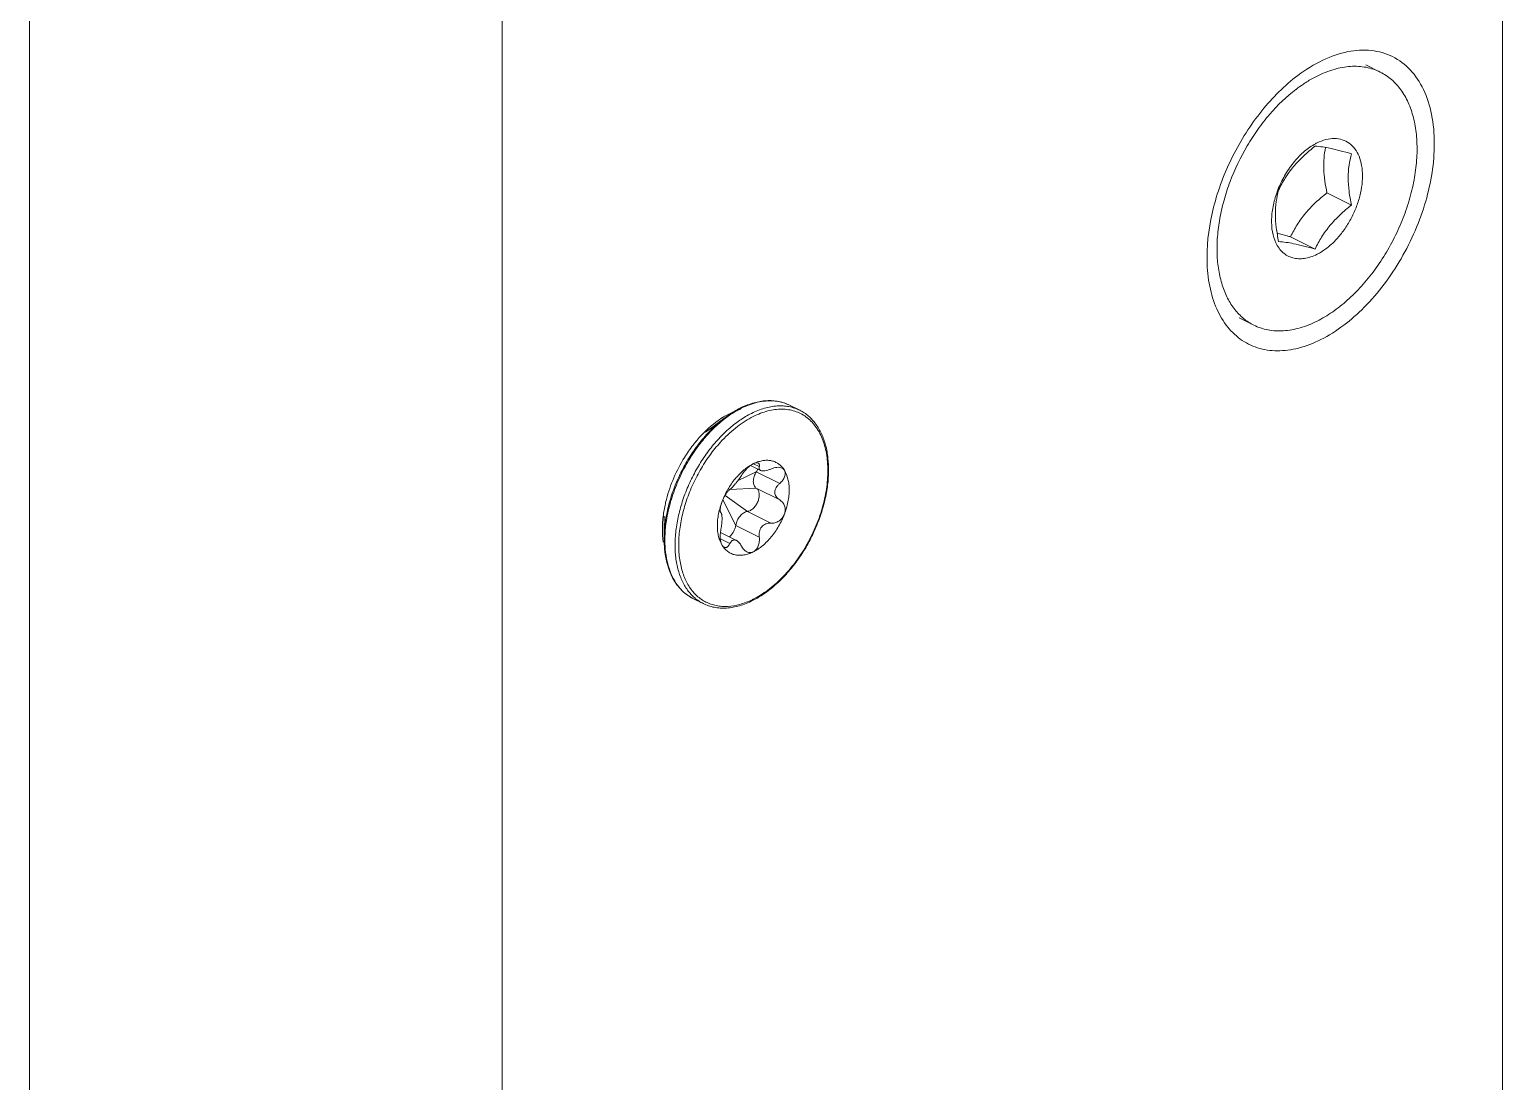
# Model space of a CAD drawing. Header units: millimetres. Extents: x 0 to 2524, y 0 to 1785.
# Drawn here: x 2176.81 to 2222.63, y 656.72 to 689.44 of the extents above; entities that cross this region are included whole.
import ezdxf

# ---------------------------------------------------------------- set-up
doc = ezdxf.new("R2010")
doc.units = ezdxf.units.MM
doc.header["$LTSCALE"] = 0.1
doc.layers.get('0').update_dxf_attribs({"lineweight": 13})

msp = doc.modelspace()

# ---------------------------------------------------------------- linework, layer by layer
for p, q in [((2222.63, 616.907), (2222.63, 759.581)), ((2176.809, 752.188), (2176.809, 606.978)), ((2191.517, 608.949), (2191.517, 744.834)), ((2218.827, 688.115), (2218.375, 688.341)), ((2217.929, 683.976), (2217.168, 684.357)), ((2216.798, 682.611), (2216.036, 682.991)), ((2214.892, 680.244), (2214.439, 680.47)), ((2200.77, 677.596), (2200.454, 677.754)), ((2198.439, 677.364), (2197.84, 676.915)), ((2199.242, 675.88), (2199.55, 675.726)), ((2199.329, 675.933), (2199.508, 675.843)), ((2198.851, 675.415), (2199.417, 675.685)), ((2200.146, 675.321), (2199.417, 675.685)), ((2198.447, 674.951), (2199.141, 674.45)), ((2198.598, 675.133), (2199.417, 675.174)), ((2200.146, 674.81), (2199.417, 675.174)), ((2198.375, 674.809), (2198.779, 674.014)), ((2196.552, 673.589), (2196.552, 674.305)), ((2199.87, 674.086), (2199.141, 674.45)), ((2198.3, 673.596), (2198.595, 673.448)), ((2198.303, 673.796), (2198.803, 673.546)), ((2199.508, 673.65), (2198.779, 674.014)), ((2197.764, 671.586), (2197.448, 671.744))]:
    msp.add_line(p, q)
for centre, radius, start, end in [((2218.96, 683.972), 4.537, 123.7855, 127.3762), ((2217.622, 684.39), 1.702, 116.6099, 120.0733), ((2218.609, 683.298), 3.183, 158.6971, 159.1186), ((2199.851, 676.432), 1.46, 85.9907, 86.691), ((2199.885, 676.617), 1.271, 63.4489, 74.9637), ((2200.654, 674.413), 3.69, 126.8862, 130.7289), ((2200.72, 674.373), 3.738, 127.278, 130.7199), ((2199.768, 675.149), 2.625, 119.4819, 120.5487), ((2200.121, 675.25), 2.696, 115.863, 116.566), ((2200.17, 675.221), 2.725, 116.5659, 117.1697), ((2200.62, 674.084), 3.993, 134.3229, 140.4464), ((2201.198, 673.85), 4.447, 135.5177, 136.653), ((2201.012, 674.037), 4.184, 131.5853, 135.5612), ((2200.805, 674.232), 3.925, 130.6844, 131.2427), ((2200.865, 674.202), 3.962, 130.6846, 131.5717), ((2200.868, 673.873), 4.318, 140.3736, 142.3124), ((2201.566, 673.639), 4.409, 136.6491, 136.8567), ((2198.863, 676.027), 0.651, 328.357, 336.8503), ((2199.116, 673.855), 2.62, 186.2891, 187.9657), ((2199.405, 673.668), 1.11, 168.1543, 173.3631), ((2198.155, 674.059), 2.612, 295.7587, 296.5663), ((2198.074, 674.137), 2.748, 296.5666, 297.3727)]:
    msp.add_arc(centre, radius, start, end)
for points, knots in [([(2216.266, 688.012), (2216.509, 688.194), (2217.002, 688.502), (2217.784, 688.78), (2218.539, 688.829), (2219.228, 688.634), (2219.798, 688.2), (2220.212, 687.565), (2220.459, 686.774), (2220.508, 686.195), (2220.508, 685.891)], [0, 0, 0, 0, 0.144868, 0.27479, 0.391423, 0.500002, 0.608586, 0.725188, 0.855179, 1, 1, 1, 1]), ([(2218.827, 688.115), (2218.759, 688.149), (2218.615, 688.209), (2218.308, 688.289), (2217.89, 688.31), (2217.369, 688.212), (2217.03, 688.075), (2216.86, 687.99)], [0, 0, 0, 0, 0.113085, 0.227531, 0.464959, 0.720934, 1, 1, 1, 1]), ([(2213.437, 682.355), (2213.437, 682.878), (2213.595, 683.966), (2214.183, 685.518), (2215.072, 686.919), (2215.847, 687.698), (2216.266, 688.012)], [0, 0, 0, 0, 0.240952, 0.499994, 0.759072, 1, 1, 1, 1]), ([(2216.437, 687.743), (2216.471, 687.766), (2216.609, 687.855), (2216.751, 687.936), (2216.86, 687.99)], [0, 0, 0, 0, 0.256157, 1, 1, 1, 1]), ([(2216.86, 680.369), (2217.025, 680.451), (2217.353, 680.649), (2217.816, 681.016), (2218.257, 681.457), (2218.665, 681.96), (2219.031, 682.515), (2219.347, 683.109), (2219.605, 683.727), (2219.799, 684.356), (2219.926, 684.981), (2219.981, 685.588), (2219.963, 686.162), (2219.873, 686.692), (2219.712, 687.164), (2219.483, 687.568), (2219.188, 687.894), (2218.951, 688.053), (2218.827, 688.115)], [0, 0, 0, 0, 0.05982, 0.123742, 0.191197, 0.261436, 0.333522, 0.406431, 0.479094, 0.550455, 0.619524, 0.685439, 0.747526, 0.805374, 0.85892, 0.908539, 0.95511, 1, 1, 1, 1]), ([(2214.892, 680.244), (2214.779, 680.3), (2214.562, 680.443), (2214.286, 680.729), (2214.063, 681.083), (2213.897, 681.496), (2213.789, 681.96), (2213.741, 682.467), (2213.754, 683.007), (2213.827, 683.569), (2213.959, 684.142), (2214.212, 684.911), (2214.567, 685.651), (2215.01, 686.334), (2215.49, 686.946), (2215.907, 687.35), (2216.205, 687.577)], [0, 0, 0, 0, 0.044742, 0.090894, 0.139642, 0.191811, 0.247835, 0.307793, 0.37147, 0.43842, 0.508018, 0.57951, 0.724651, 0.79666, 0.867093, 1, 1, 1, 1]), ([(2216.86, 685.911), (2216.948, 685.955), (2217.124, 686.024), (2217.394, 686.063), (2217.647, 686.026), (2217.87, 685.913), (2218.05, 685.731), (2218.18, 685.491), (2218.258, 685.203), (2218.283, 684.877), (2218.254, 684.527), (2218.173, 684.163), (2218.042, 683.801), (2217.867, 683.452), (2217.655, 683.131), (2217.412, 682.849), (2217.148, 682.617), (2216.957, 682.496), (2216.86, 682.447)], [0, 0, 0, 0, 0.057513, 0.109649, 0.157869, 0.204666, 0.252959, 0.305217, 0.362878, 0.426312, 0.495025, 0.567905, 0.643431, 0.719848, 0.795328, 0.868118, 0.936712, 1, 1, 1, 1]), ([(2220.508, 685.891), (2220.508, 685.287), (2220.3, 684.032), (2219.545, 682.288), (2218.436, 680.796), (2217.279, 679.89), (2216.313, 679.51), (2215.637, 679.415), (2215.005, 679.507), (2214.448, 679.788), (2213.998, 680.243), (2213.672, 680.844), (2213.477, 681.565), (2213.437, 682.084), (2213.437, 682.355)], [0, 0, 0, 0, 0.141456, 0.29331, 0.441483, 0.573111, 0.630705, 0.68291, 0.731196, 0.778056, 0.826414, 0.878731, 0.936516, 1, 1, 1, 1]), ([(2215.643, 684.455), (2215.702, 684.605), (2215.841, 684.896), (2216.106, 685.288), (2216.414, 685.618), (2216.649, 685.793), (2216.769, 685.863)], [0, 0, 0, 0, 0.264274, 0.524832, 0.772497, 1, 1, 1, 1]), ([(2215.666, 684.445), (2215.728, 684.573), (2215.867, 684.828), (2216.126, 685.188), (2216.44, 685.518), (2216.676, 685.715), (2216.798, 685.811)], [0, 0, 0, 0, 0.238828, 0.485903, 0.740658, 1, 1, 1, 1]), ([(2216.798, 685.811), (2216.954, 685.801), (2217.215, 685.758), (2217.59, 685.669), (2217.811, 685.609), (2217.929, 685.576)], [0, 0, 0, 0, 0.405706, 0.683587, 1, 1, 1, 1]), ([(2217.124, 685.771), (2217.102, 685.664), (2217.069, 685.441), (2217.062, 685.092), (2217.097, 684.727), (2217.142, 684.481), (2217.168, 684.357)], [0, 0, 0, 0, 0.229743, 0.474013, 0.732073, 1, 1, 1, 1]), ([(2217.929, 685.576), (2217.897, 685.458), (2217.845, 685.21), (2217.818, 684.818), (2217.849, 684.401), (2217.899, 684.119), (2217.929, 683.976)], [0, 0, 0, 0, 0.226709, 0.469137, 0.72839, 1, 1, 1, 1]), ([(2215.58, 682.802), (2215.529, 682.91), (2215.456, 683.157), (2215.434, 683.559), (2215.492, 683.995), (2215.579, 684.287), (2215.635, 684.433)], [0, 0, 0, 0, 0.214292, 0.45515, 0.719428, 1, 1, 1, 1]), ([(2215.666, 682.845), (2215.636, 682.988), (2215.586, 683.27), (2215.556, 683.686), (2215.582, 684.079), (2215.635, 684.327), (2215.666, 684.445)], [0, 0, 0, 0, 0.27161, 0.530864, 0.773291, 1, 1, 1, 1]), ([(2217.168, 684.357), (2217.046, 684.262), (2216.811, 684.064), (2216.496, 683.735), (2216.237, 683.375), (2216.099, 683.119), (2216.036, 682.991)], [0, 0, 0, 0, 0.25934, 0.514098, 0.761174, 1, 1, 1, 1]), ([(2217.929, 683.976), (2217.807, 683.881), (2217.572, 683.684), (2217.257, 683.354), (2216.998, 682.994), (2216.86, 682.739), (2216.798, 682.611)], [0, 0, 0, 0, 0.259343, 0.514097, 0.761172, 1, 1, 1, 1]), ([(2216.86, 682.447), (2216.795, 682.415), (2216.667, 682.361), (2216.47, 682.314), (2216.281, 682.303), (2216.102, 682.331), (2215.938, 682.397), (2215.793, 682.5), (2215.67, 682.637), (2215.607, 682.745), (2215.58, 682.802)], [0, 0, 0, 0, 0.143544, 0.27724, 0.402179, 0.520759, 0.636199, 0.752235, 0.872513, 1, 1, 1, 1]), ([(2216.036, 682.991), (2216, 683.001), (2215.861, 683.04), (2215.721, 683.077), (2215.617, 683.102)], [0, 0, 0, 0, 0.260801, 1, 1, 1, 1]), ([(2216.798, 682.611), (2216.68, 682.643), (2216.459, 682.703), (2216.084, 682.793), (2215.822, 682.835), (2215.666, 682.845)], [0, 0, 0, 0, 0.316413, 0.594294, 1, 1, 1, 1]), ([(2216.86, 680.369), (2216.69, 680.284), (2216.35, 680.147), (2215.83, 680.049), (2215.411, 680.07), (2215.104, 680.15), (2214.961, 680.21), (2214.892, 680.244)], [0, 0, 0, 0, 0.279066, 0.535041, 0.772469, 0.886915, 1, 1, 1, 1]), ([(2198.945, 677.676), (2199.074, 677.738), (2199.333, 677.839), (2199.67, 677.899), (2199.928, 677.898), (2200.112, 677.874), (2200.289, 677.828), (2200.4, 677.781), (2200.454, 677.754)], [0, 0, 0, 0, 0.275181, 0.529941, 0.651204, 0.769306, 0.885212, 1, 1, 1, 1]), ([(2199.936, 677.89), (2199.857, 677.894), (2199.695, 677.89), (2199.449, 677.849), (2199.198, 677.772), (2199.033, 677.7), (2198.951, 677.659)], [0, 0, 0, 0, 0.231116, 0.473754, 0.729768, 1, 1, 1, 1]), ([(2200.77, 677.596), (2200.717, 677.623), (2200.607, 677.668), (2200.434, 677.713), (2200.251, 677.736), (2199.994, 677.734), (2199.656, 677.671), (2199.397, 677.566), (2199.267, 677.501)], [0, 0, 0, 0, 0.113031, 0.227421, 0.344445, 0.46522, 0.721049, 1, 1, 1, 1]), ([(2200.215, 677.845), (2200.194, 677.851), (2200.108, 677.871), (2200.02, 677.884), (2199.954, 677.888)], [0, 0, 0, 0, 0.24695, 1, 1, 1, 1]), ([(2199.267, 677.501), (2199.141, 677.438), (2198.89, 677.287), (2198.537, 677.007), (2198.2, 676.67), (2197.888, 676.286), (2197.609, 675.862), (2197.368, 675.409), (2197.171, 674.936), (2197.022, 674.456), (2196.926, 673.979), (2196.884, 673.516), (2196.897, 673.077), (2196.966, 672.673), (2197.088, 672.312), (2197.237, 672.05), (2197.381, 671.874), (2197.498, 671.76), (2197.625, 671.663), (2197.717, 671.609), (2197.764, 671.586)], [0, 0, 0, 0, 0.059816, 0.123718, 0.191167, 0.261393, 0.333467, 0.406364, 0.479015, 0.550364, 0.619422, 0.685326, 0.747403, 0.805241, 0.858779, 0.90839, 0.932015, 0.955031, 0.977624, 1, 1, 1, 1]), ([(2198.17, 677.233), (2198.14, 677.211), (2198.023, 677.119), (2197.911, 677.02), (2197.83, 676.941)], [0, 0, 0, 0, 0.244204, 1, 1, 1, 1]), ([(2198.434, 677.41), (2198.411, 677.396), (2198.321, 677.341), (2198.234, 677.281), (2198.17, 677.233)], [0, 0, 0, 0, 0.244766, 1, 1, 1, 1]), ([(2199.324, 677.403), (2199.15, 677.316), (2198.806, 677.095), (2198.505, 676.819), (2198.36, 676.665)], [0, 0, 0, 0, 0.478577, 1, 1, 1, 1]), ([(2198.439, 677.364), (2198.478, 677.393), (2198.63, 677.503), (2198.791, 677.599), (2198.915, 677.661)], [0, 0, 0, 0, 0.258152, 1, 1, 1, 1]), ([(2198.925, 677.646), (2198.885, 677.625), (2198.723, 677.537), (2198.568, 677.433), (2198.456, 677.348)], [0, 0, 0, 0, 0.241589, 1, 1, 1, 1]), ([(2198.933, 677.631), (2198.895, 677.62), (2198.737, 677.568), (2198.586, 677.496), (2198.476, 677.434)], [0, 0, 0, 0, 0.239926, 1, 1, 1, 1]), ([(2199.324, 671.722), (2199.482, 671.802), (2199.797, 672), (2200.229, 672.381), (2200.627, 672.843), (2200.976, 673.37), (2201.263, 673.942), (2201.477, 674.536), (2201.61, 675.132), (2201.658, 675.707), (2201.623, 676.162), (2201.548, 676.494), (2201.472, 676.719), (2201.375, 676.924), (2201.258, 677.106), (2201.121, 677.263), (2200.967, 677.395), (2200.797, 677.499), (2200.613, 677.574), (2200.416, 677.62), (2200.208, 677.636), (2199.993, 677.622), (2199.771, 677.578), (2199.546, 677.506), (2199.398, 677.44), (2199.324, 677.403)], [0, 0, 0, 0, 0.063241, 0.131774, 0.204508, 0.279927, 0.356282, 0.431748, 0.50457, 0.573228, 0.636611, 0.666177, 0.694306, 0.721076, 0.74663, 0.771184, 0.795021, 0.818481, 0.84193, 0.86574, 0.89025, 0.915747, 0.942449, 0.970512, 1, 1, 1, 1]), ([(2200.77, 677.596), (2200.818, 677.572), (2200.912, 677.517), (2201.043, 677.418), (2201.163, 677.302), (2201.31, 677.124), (2201.461, 676.861), (2201.587, 676.501), (2201.658, 676.098), (2201.674, 675.664), (2201.636, 675.205), (2201.543, 674.733), (2201.4, 674.258), (2201.208, 673.791), (2200.973, 673.341), (2200.699, 672.92), (2200.393, 672.536), (2200.062, 672.199), (2199.712, 671.915), (2199.463, 671.761), (2199.337, 671.696)], [0, 0, 0, 0, 0.023063, 0.04631, 0.06992, 0.094056, 0.144396, 0.198261, 0.256079, 0.317866, 0.383294, 0.451767, 0.522485, 0.594517, 0.666857, 0.738481, 0.808406, 0.875747, 0.939774, 1, 1, 1, 1]), ([(2198.217, 677.184), (2198.095, 677.077), (2197.857, 676.841), (2197.537, 676.446), (2197.251, 676.009), (2197.006, 675.541), (2196.808, 675.054), (2196.663, 674.56), (2196.573, 674.071), (2196.552, 673.747), (2196.552, 673.589)], [0, 0, 0, 0, 0.120238, 0.245644, 0.374443, 0.504663, 0.634258, 0.761212, 0.883659, 1, 1, 1, 1]), ([(2197.964, 676.902), (2197.93, 676.866), (2197.793, 676.716), (2197.666, 676.558), (2197.576, 676.435)], [0, 0, 0, 0, 0.245922, 1, 1, 1, 1]), ([(2197.45, 676.513), (2197.354, 676.389), (2196.996, 675.871), (2196.739, 675.281), (2196.621, 674.824)], [0, 0, 0, 0, 0.249073, 1, 1, 1, 1]), ([(2197.576, 676.435), (2197.453, 676.266), (2197.227, 675.913), (2196.951, 675.351), (2196.744, 674.767), (2196.654, 674.368), (2196.623, 674.169)], [0, 0, 0, 0, 0.251905, 0.506216, 0.757358, 1, 1, 1, 1]), ([(2198.349, 676.653), (2198.229, 676.525), (2197.999, 676.249), (2197.699, 675.797), (2197.444, 675.31), (2197.242, 674.803), (2197.097, 674.289), (2197.014, 673.783), (2196.995, 673.298), (2197.041, 672.847), (2197.152, 672.443), (2197.299, 672.148), (2197.446, 671.95), (2197.568, 671.823), (2197.703, 671.716), (2197.85, 671.628), (2198.007, 671.562), (2198.173, 671.517), (2198.347, 671.494), (2198.593, 671.493), (2198.917, 671.549), (2199.166, 671.646), (2199.29, 671.706)], [0, 0, 0, 0, 0.073962, 0.150158, 0.227287, 0.303991, 0.378938, 0.450904, 0.518869, 0.582116, 0.640353, 0.693847, 0.719129, 0.743641, 0.767611, 0.791295, 0.814969, 0.83891, 0.863375, 0.888597, 0.941934, 1, 1, 1, 1]), ([(2198.356, 674.763), (2198.405, 674.892), (2198.523, 675.139), (2198.716, 675.418), (2198.892, 675.613), (2199.071, 675.778), (2199.22, 675.879), (2199.324, 675.931)], [0, 0, 0, 0, 0.266469, 0.52857, 0.654734, 0.775979, 1, 1, 1, 1]), ([(2199.242, 675.881), (2199.213, 675.86), (2199.156, 675.813), (2199.079, 675.735), (2199.012, 675.652), (2198.973, 675.595), (2198.956, 675.567)], [0, 0, 0, 0, 0.253068, 0.515257, 0.769062, 1, 1, 1, 1]), ([(2199.324, 675.931), (2199.317, 675.928), (2199.289, 675.913), (2199.262, 675.895), (2199.242, 675.881)], [0, 0, 0, 0, 0.234927, 1, 1, 1, 1]), ([(2199.324, 675.931), (2199.367, 675.953), (2199.453, 675.99), (2199.584, 676.027), (2199.712, 676.043), (2199.835, 676.039), (2199.951, 676.013), (2200.058, 675.966), (2200.154, 675.898), (2200.209, 675.842), (2200.234, 675.811)], [0, 0, 0, 0, 0.144645, 0.280861, 0.409257, 0.531246, 0.64878, 0.764294, 0.880481, 1, 1, 1, 1]), ([(2199.478, 675.955), (2199.458, 675.964), (2199.419, 675.965), (2199.368, 675.951), (2199.339, 675.939), (2199.324, 675.931)], [0, 0, 0, 0, 0.40803, 0.680553, 1, 1, 1, 1]), ([(2199.508, 675.843), (2199.512, 675.855), (2199.516, 675.879), (2199.513, 675.912), (2199.501, 675.939), (2199.486, 675.951), (2199.478, 675.955)], [0, 0, 0, 0, 0.302973, 0.559278, 0.782364, 1, 1, 1, 1]), ([(2198.956, 675.567), (2198.943, 675.546), (2198.915, 675.502), (2198.868, 675.436), (2198.817, 675.37), (2198.765, 675.305), (2198.715, 675.246), (2198.67, 675.197), (2198.631, 675.158), (2198.606, 675.138), (2198.595, 675.131)], [0, 0, 0, 0, 0.131444, 0.275089, 0.425559, 0.57481, 0.713177, 0.832531, 0.928479, 1, 1, 1, 1]), ([(2199.417, 675.685), (2199.402, 675.662), (2199.377, 675.613), (2199.348, 675.537), (2199.33, 675.46), (2199.323, 675.386), (2199.329, 675.317), (2199.346, 675.257), (2199.375, 675.208), (2199.402, 675.183), (2199.417, 675.174)], [0, 0, 0, 0, 0.14861, 0.296006, 0.438343, 0.572314, 0.695403, 0.806673, 0.907025, 1, 1, 1, 1]), ([(2199.508, 675.843), (2199.505, 675.831), (2199.501, 675.808), (2199.505, 675.779), (2199.513, 675.759), (2199.526, 675.741), (2199.54, 675.731), (2199.55, 675.726)], [0, 0, 0, 0, 0.278145, 0.52125, 0.63613, 0.751475, 1, 1, 1, 1]), ([(2199.55, 675.726), (2199.568, 675.717), (2199.601, 675.71), (2199.648, 675.71), (2199.705, 675.715), (2199.78, 675.732), (2199.84, 675.755), (2199.87, 675.768)], [0, 0, 0, 0, 0.185839, 0.298897, 0.42385, 0.700726, 1, 1, 1, 1]), ([(2200.218, 675.796), (2200.195, 675.808), (2200.141, 675.823), (2200.054, 675.823), (2199.962, 675.805), (2199.9, 675.782), (2199.87, 675.768)], [0, 0, 0, 0, 0.215877, 0.456541, 0.720126, 1, 1, 1, 1]), ([(2200.146, 675.321), (2200.181, 675.349), (2200.242, 675.412), (2200.295, 675.506), (2200.316, 675.583), (2200.32, 675.636), (2200.313, 675.687), (2200.299, 675.717), (2200.291, 675.731)], [0, 0, 0, 0, 0.288321, 0.555275, 0.677724, 0.791819, 0.898479, 1, 1, 1, 1]), ([(2200.291, 675.731), (2200.283, 675.745), (2200.261, 675.77), (2200.233, 675.789), (2200.218, 675.796)], [0, 0, 0, 0, 0.492367, 1, 1, 1, 1]), ([(2200.234, 675.811), (2200.239, 675.805), (2200.259, 675.779), (2200.278, 675.752), (2200.291, 675.731)], [0, 0, 0, 0, 0.246524, 1, 1, 1, 1]), ([(2200.291, 675.731), (2200.343, 675.647), (2200.399, 675.501), (2200.435, 675.292), (2200.444, 675.118), (2200.434, 674.935), (2200.395, 674.679), (2200.339, 674.487), (2200.291, 674.362)], [0, 0, 0, 0, 0.209806, 0.325868, 0.449235, 0.579369, 0.715368, 1, 1, 1, 1]), ([(2198.595, 675.131), (2198.586, 675.125), (2198.567, 675.11), (2198.539, 675.082), (2198.508, 675.045), (2198.463, 674.982), (2198.409, 674.888), (2198.372, 674.806), (2198.356, 674.763)], [0, 0, 0, 0, 0.071646, 0.162349, 0.271296, 0.396849, 0.686239, 1, 1, 1, 1]), ([(2199.417, 675.174), (2199.429, 675.167), (2199.451, 675.148), (2199.477, 675.111), (2199.496, 675.066), (2199.507, 675.014), (2199.51, 674.958), (2199.503, 674.875), (2199.48, 674.791), (2199.445, 674.71), (2199.411, 674.652), (2199.373, 674.599), (2199.33, 674.551), (2199.284, 674.512), (2199.224, 674.472), (2199.174, 674.454), (2199.141, 674.45)], [0, 0, 0, 0, 0.045914, 0.094464, 0.147045, 0.204323, 0.266383, 0.332766, 0.474856, 0.548485, 0.622052, 0.694254, 0.763885, 0.829889, 0.891509, 1, 1, 1, 1]), ([(2200.146, 674.81), (2200.124, 674.822), (2200.084, 674.851), (2200.035, 674.908), (2200.003, 674.975), (2199.992, 675.049), (2200.004, 675.125), (2200.036, 675.198), (2200.084, 675.264), (2200.124, 675.303), (2200.146, 675.321)], [0, 0, 0, 0, 0.121633, 0.241239, 0.359826, 0.47933, 0.602195, 0.730086, 0.863077, 1, 1, 1, 1]), ([(2196.621, 674.824), (2196.61, 674.779), (2196.568, 674.605), (2196.537, 674.428), (2196.521, 674.296)], [0, 0, 0, 0, 0.254721, 1, 1, 1, 1]), ([(2198.356, 673.395), (2198.304, 673.479), (2198.248, 673.625), (2198.212, 673.833), (2198.203, 674.007), (2198.213, 674.191), (2198.252, 674.447), (2198.308, 674.638), (2198.356, 674.763)], [0, 0, 0, 0, 0.209806, 0.325868, 0.449235, 0.579369, 0.715368, 1, 1, 1, 1]), ([(2198.356, 674.763), (2198.348, 674.742), (2198.333, 674.7), (2198.316, 674.638), (2198.303, 674.581), (2198.296, 674.53), (2198.295, 674.486), (2198.297, 674.455), (2198.302, 674.435), (2198.307, 674.42), (2198.314, 674.411), (2198.319, 674.407)], [0, 0, 0, 0, 0.184927, 0.359892, 0.519637, 0.660227, 0.778819, 0.874091, 0.913132, 0.946753, 1, 1, 1, 1]), ([(2200.291, 674.362), (2200.307, 674.405), (2200.326, 674.493), (2200.308, 674.624), (2200.246, 674.736), (2200.181, 674.789), (2200.146, 674.81)], [0, 0, 0, 0, 0.266179, 0.519401, 0.761306, 1, 1, 1, 1]), ([(2196.521, 674.296), (2196.517, 674.261), (2196.502, 674.124), (2196.495, 673.986), (2196.495, 673.884)], [0, 0, 0, 0, 0.255852, 1, 1, 1, 1]), ([(2196.623, 674.169), (2196.602, 674.032), (2196.574, 673.763), (2196.573, 673.368), (2196.616, 672.998), (2196.702, 672.659), (2196.83, 672.357), (2196.998, 672.099), (2197.204, 671.89), (2197.365, 671.786), (2197.448, 671.744)], [0, 0, 0, 0, 0.152268, 0.296993, 0.433299, 0.560818, 0.679818, 0.791327, 0.89719, 1, 1, 1, 1]), ([(2198.319, 674.407), (2198.322, 674.405), (2198.327, 674.398), (2198.334, 674.385), (2198.34, 674.368), (2198.346, 674.338), (2198.351, 674.29), (2198.353, 674.223), (2198.351, 674.146), (2198.342, 674.035), (2198.33, 673.951), (2198.319, 673.896)], [0, 0, 0, 0, 0.022297, 0.049768, 0.083602, 0.124467, 0.228286, 0.359821, 0.512267, 0.675665, 1, 1, 1, 1]), ([(2199.141, 674.45), (2199.1, 674.446), (2199.037, 674.419), (2198.965, 674.363), (2198.912, 674.307), (2198.865, 674.241), (2198.826, 674.169), (2198.797, 674.093), (2198.784, 674.04), (2198.779, 674.014)], [0, 0, 0, 0, 0.206989, 0.327292, 0.45652, 0.591934, 0.730079, 0.867284, 1, 1, 1, 1]), ([(2200.291, 674.362), (2200.242, 674.234), (2200.124, 673.987), (2199.931, 673.707), (2199.755, 673.512), (2199.576, 673.347), (2199.427, 673.246), (2199.324, 673.194)], [0, 0, 0, 0, 0.266469, 0.52857, 0.654734, 0.775979, 1, 1, 1, 1]), ([(2199.508, 673.65), (2199.504, 673.678), (2199.501, 673.735), (2199.51, 673.821), (2199.537, 673.902), (2199.582, 673.973), (2199.642, 674.029), (2199.714, 674.067), (2199.791, 674.087), (2199.844, 674.088), (2199.87, 674.086)], [0, 0, 0, 0, 0.130487, 0.260762, 0.389614, 0.516151, 0.640059, 0.761636, 0.881442, 1, 1, 1, 1]), ([(2199.87, 674.086), (2199.891, 674.084), (2199.934, 674.084), (2199.998, 674.095), (2200.061, 674.117), (2200.141, 674.159), (2200.227, 674.238), (2200.275, 674.319), (2200.291, 674.362)], [0, 0, 0, 0, 0.118239, 0.238382, 0.360789, 0.485757, 0.741373, 1, 1, 1, 1]), ([(2196.495, 673.884), (2196.495, 673.857), (2196.496, 673.752), (2196.503, 673.646), (2196.512, 673.568)], [0, 0, 0, 0, 0.254763, 1, 1, 1, 1]), ([(2197.448, 671.744), (2197.378, 671.779), (2197.242, 671.863), (2197.061, 672.026), (2196.906, 672.222), (2196.777, 672.448), (2196.676, 672.702), (2196.604, 672.979), (2196.561, 673.278), (2196.552, 673.484), (2196.552, 673.589)], [0, 0, 0, 0, 0.109552, 0.220944, 0.335874, 0.455756, 0.581643, 0.714195, 0.853677, 1, 1, 1, 1]), ([(2198.302, 673.797), (2198.298, 673.759), (2198.293, 673.684), (2198.299, 673.575), (2198.315, 673.491), (2198.336, 673.432), (2198.349, 673.406), (2198.356, 673.395)], [0, 0, 0, 0, 0.276182, 0.54578, 0.791698, 0.901256, 1, 1, 1, 1]), ([(2198.779, 674.014), (2198.774, 673.98), (2198.756, 673.912), (2198.712, 673.815), (2198.654, 673.728), (2198.606, 673.678), (2198.58, 673.656)], [0, 0, 0, 0, 0.248761, 0.505895, 0.759962, 1, 1, 1, 1]), ([(2198.803, 673.546), (2198.793, 673.551), (2198.772, 673.559), (2198.741, 673.564), (2198.71, 673.562), (2198.682, 673.551), (2198.656, 673.533), (2198.624, 673.501), (2198.605, 673.47), (2198.595, 673.448)], [0, 0, 0, 0, 0.130021, 0.250254, 0.36461, 0.478191, 0.59587, 0.721149, 1, 1, 1, 1]), ([(2199.324, 673.194), (2199.34, 673.203), (2199.373, 673.224), (2199.416, 673.267), (2199.452, 673.318), (2199.491, 673.398), (2199.517, 673.511), (2199.515, 673.604), (2199.508, 673.65)], [0, 0, 0, 0, 0.108731, 0.223443, 0.344114, 0.470091, 0.732258, 1, 1, 1, 1]), ([(2198.356, 673.395), (2198.36, 673.388), (2198.376, 673.365), (2198.397, 673.345), (2198.415, 673.336)], [0, 0, 0, 0, 0.280934, 1, 1, 1, 1]), ([(2199.324, 673.194), (2199.276, 673.171), (2199.182, 673.131), (2199.038, 673.093), (2198.898, 673.081), (2198.765, 673.094), (2198.642, 673.133), (2198.53, 673.197), (2198.433, 673.285), (2198.38, 673.356), (2198.356, 673.395)], [0, 0, 0, 0, 0.144318, 0.279395, 0.406129, 0.5264, 0.642785, 0.758402, 0.876539, 1, 1, 1, 1]), ([(2198.415, 673.336), (2198.422, 673.332), (2198.438, 673.327), (2198.463, 673.326), (2198.488, 673.331), (2198.513, 673.344), (2198.536, 673.362), (2198.566, 673.396), (2198.584, 673.426), (2198.595, 673.448)], [0, 0, 0, 0, 0.106118, 0.209091, 0.314796, 0.428119, 0.552249, 0.688883, 1, 1, 1, 1]), ([(2198.956, 673.374), (2198.946, 673.393), (2198.926, 673.429), (2198.889, 673.478), (2198.848, 673.518), (2198.818, 673.539), (2198.803, 673.546)], [0, 0, 0, 0, 0.27653, 0.538494, 0.780916, 1, 1, 1, 1]), ([(2198.956, 673.374), (2198.966, 673.354), (2198.988, 673.317), (2199.038, 673.252), (2199.085, 673.213), (2199.12, 673.195)], [0, 0, 0, 0, 0.268396, 0.525466, 1, 1, 1, 1]), ([(2199.12, 673.195), (2199.136, 673.187), (2199.169, 673.175), (2199.222, 673.168), (2199.274, 673.174), (2199.308, 673.186), (2199.324, 673.194)], [0, 0, 0, 0, 0.252655, 0.499293, 0.746353, 1, 1, 1, 1]), ([(2199.303, 671.679), (2199.171, 671.613), (2198.908, 671.507), (2198.564, 671.443), (2198.3, 671.441), (2198.112, 671.464), (2197.932, 671.511), (2197.819, 671.559), (2197.764, 671.586)], [0, 0, 0, 0, 0.275828, 0.530769, 0.651946, 0.769862, 0.885509, 1, 1, 1, 1])]:
    msp.add_open_spline(points, degree=3, knots=knots)

doc.saveas('drawing.dxf')
